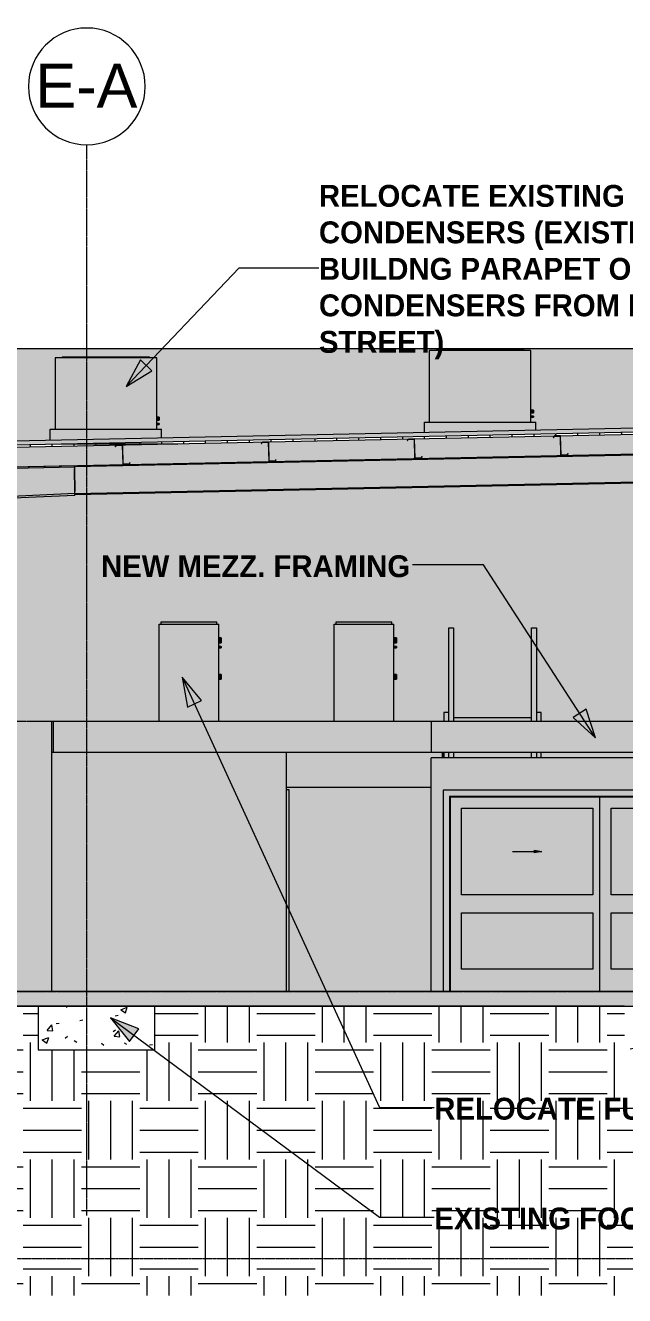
# Model space of a CAD drawing. Header units: inches. Extents: x -12067 to -7981, y -201 to 456.
# Drawn here: x -11432 to -11185, y -125 to 397 of the extents above; entities that cross this region are included whole.
import ezdxf

# ---------------------------------------------------------------- set-up
doc = ezdxf.new("R2010")
doc.units = ezdxf.units.IN
doc.header["$MEASUREMENT"] = 0
doc.linetypes.add('Aligning Line 1_8_', pattern=[0.25, 0.125, -0.125])
doc.linetypes.add('Grid Line 1_2_', pattern=[0.875, 0.5, -0.125, 0.125, -0.125])
for name, color, linetype, lineweight in [('A-DETL-GENF', 92, 'Continuous', 13), ('A-DOOR', 31, 'Continuous', 13), ('A-DOOR-FRAM', 31, 'Continuous', 13), ('A-FLOR', 192, 'Continuous', 9), ('A-FLOR-HRAL', 11, 'Continuous', 9), ('A-FLOR-LEVL', 51, 'Continuous', 9), ('A-ROOF', 132, 'Continuous', 13), ('A-ROOF-PATT', 132, 'Continuous', 9), ('A-WALL', 113, 'Continuous', 13), ('A-WALL-PATT', 111, 'Continuous', 13), ('C-BLDG-PADS', 91, 'Continuous', 13), ('C-TOPO', 7, 'Continuous', 9), ('G-ANNO-SYMB', 111, 'Aligning Line 1_8_', 9), ('G-ANNO-TEXT', 231, 'Continuous', 9), ('I-WALL', 2, 'Continuous', 13), ('M-EQPM', 50, 'Continuous', 9), ('S-BEAM', 12, 'Continuous', 13), ('S-FNDN', 32, 'Continuous', 13), ('S-GRID', 1, 'Continuous', 9), ('S-GRID-IDEN', 1, 'Continuous', 9), ('S-STRS', 31, 'Continuous', 9)]:
    doc.layers.add(name, color=color, linetype=linetype, lineweight=lineweight)
doc.styles.add('Arial', font='arial.ttf', dxfattribs={"height": 18})
doc.styles.add('Century Gothic_B', font='', dxfattribs={"height": 9})
doc.styles.get('Century Gothic_B').set_extended_font_data('Century Gothic', bold=True)
pattern_1 = [(50, (-11096.608, 126), (27.5427, -2.4099), [2.88, -31.68]), (355, (-11096.608, 126), (-5.3278, 28.8843), [2.304, -25.344]), (100.451, (-11094.313, 125.8), (22.2153, 26.4739), [2.448, -26.924]), (46.184, (-11096.608, 133.68), (40.9819, -6.3564), [4.32, -47.52]), (96.636, (-11093.193, 133.15), (35.8907, 37.4062), [3.671, -40.386]), (351.184, (-11096.61, 133.68), (35.891, 37.4062), [3.456, -38.016]), (21, (-11092.768, 131.76), (22.921, -15.4607), [2.88, -31.68]), (326, (-11092.768, 131.76), (9.3435, 27.8457), [2.304, -25.344]), (71.451, (-11090.858, 130.472), (32.2648, 12.3844), [2.448, -26.924]), (37.5, (-11096.608, 126), (0.46686, 12.7827), [1.267, -23.77, 1.267, -24.461, -25.44]), (37.5, (-11096.608, 126), (0.46686, 12.7827), [-50.765, 1.267, -24.173]), (7.5, (-11096.608, 126), (10.1016, 15.1451), [1.267, -13.402, 1.267, -23.194, -9.696]), (7.5, (-11096.608, 126), (10.1016, 15.1451), [-39.13, 1.267, -8.429]), (327.5, (-11105.171, 126), (20.49916, -0.86578), [1.267, -8.333, 1.267, -28.685, -39.744]), (327.5, (-11105.171, 126), (20.49916, -0.86578), [-39.552, 1.267, -38.477]), (317.5, (-11109.011, 126), (22.3948, 3.8443), [1.267, -11.213, 1.267, -18.624, -28.224]), (317.5, (-11109.011, 126), (22.3948, 3.8443), [-32.371, 1.267, -26.957])]

# ---------------------------------------------------------------- blocks, each defined once
blk = doc.blocks.new('Door-Interior-Double-Sliding-2_Panel-Wood - 125_ x 80_-1239573-BUILDING SECTION - NORTH_SOUTH - LOOKING EAST')
at = {"layer": 'A-DETL-GENF', "lineweight": 9}
blk.add_hatch(color=9, dxfattribs=at).paths.add_polyline_path([(-11222.41, 57), (-11219.4, 57.53), (-11222.41, 58.06)], flags=0)
at = {"layer": 'A-DOOR', "lineweight": 9}
blk.add_hatch(color=254, dxfattribs=at).paths.add_polyline_path([(-11259.9, 0), (-11257.4, 0), (-11257.4, 80.25), (-11131.9, 80.25), (-11131.9, 0), (-11129.4, 0), (-11129.4, 82.75), (-11259.9, 82.75), (-11259.9, 1.93)], flags=0)
h = blk.add_hatch(color=254, dxfattribs=at)
h.paths.add_polyline_path([(-11257.15, 0), (-11195.65, 0), (-11195.65, 80), (-11257.15, 80), (-11257.15, 1.93)], flags=0)
h.paths.add_polyline_path([(-11198.4, 9.12), (-11252.4, 9.12), (-11252.4, 32.25), (-11198.4, 32.25)], flags=0)
h.paths.add_polyline_path([(-11200.35, 39.75), (-11252.4, 39.75), (-11252.4, 75.31), (-11198.4, 75.31), (-11198.4, 39.75)], flags=0)
h = blk.add_hatch(color=254, dxfattribs=at)
h.paths.add_polyline_path([(-11190.9, 0), (-11132.15, 0), (-11132.15, 80), (-11195.65, 80), (-11195.65, 0)], flags=0)
h.paths.add_polyline_path([(-11190.9, 9.12), (-11190.9, 32.25), (-11136.9, 32.25), (-11136.9, 9.12), (-11148.42, 9.12)], flags=0)
h.paths.add_polyline_path([(-11190.9, 39.75), (-11190.9, 75.31), (-11136.9, 75.31), (-11136.9, 39.75), (-11148.42, 39.75)], flags=0)
h = blk.add_hatch(color=254, dxfattribs=at)
h.paths.add_polyline_path([(-11252.4, 9.12), (-11198.4, 9.12), (-11198.4, 32.25), (-11252.4, 32.25), (-11252.4, 16.03)], flags=0)
h.paths.add_polyline_path([(-11198.4, 39.75), (-11198.4, 75.31), (-11252.4, 75.31), (-11252.4, 39.75), (-11199.5, 39.75)], flags=0)
h.paths.add_polyline_path([(-11222.41, 57), (-11222.41, 58.06), (-11219.4, 57.53)], flags=0)
h = blk.add_hatch(color=254, dxfattribs=at)
h.paths.add_polyline_path([(-11148.42, 9.12), (-11136.9, 9.12), (-11136.9, 32.25), (-11190.9, 32.25), (-11190.9, 9.12), (-11187.28, 9.12)], flags=0)
h.paths.add_polyline_path([(-11189.79, 39.75), (-11136.9, 39.75), (-11136.9, 75.31), (-11190.9, 75.31), (-11190.9, 39.75)], flags=0)
at = {"layer": 'A-DOOR-FRAM', "lineweight": 9}
blk.add_hatch(color=254, dxfattribs=at).paths.add_polyline_path([(-11257.4, 0), (-11257.15, 0), (-11257.15, 80), (-11132.15, 80), (-11132.15, 0), (-11131.9, 0), (-11131.9, 80.25), (-11257.4, 80.25), (-11257.4, 1.93)], flags=0)
at = {"layer": 'A-DETL-GENF', "color": 8, "lineweight": 9}
for p, q in [((-11231.4, 57.53), (-11219.4, 57.53)), ((-11222.41, 58.06), (-11219.4, 57.53)), ((-11222.41, 57), (-11222.41, 58.06)), ((-11219.4, 57.53), (-11222.41, 57))]:
    blk.add_line(p, q, dxfattribs=at)
at = {"layer": 'A-DOOR', "color": 8, "lineweight": 9}
for p, q in [((-11259.9, 82.75), (-11259.9, 0)), ((-11129.4, 82.75), (-11259.9, 82.75)), ((-11257.4, 80.25), (-11257.4, 0)), ((-11257.4, 80.25), (-11131.9, 80.25)), ((-11132.15, 80), (-11195.65, 80)), ((-11195.65, 80), (-11195.65, 0)), ((-11132.15, 0), (-11132.15, 80)), ((-11131.9, 80.25), (-11131.9, 0)), ((-11129.4, 0), (-11129.4, 82.75)), ((-11252.4, 39.75), (-11252.4, 75.31)), ((-11252.4, 75.31), (-11198.4, 75.31)), ((-11198.4, 75.31), (-11198.4, 39.75)), ((-11190.9, 39.75), (-11190.9, 75.31)), ((-11190.9, 75.31), (-11136.9, 75.31)), ((-11136.9, 75.31), (-11136.9, 39.75)), ((-11198.4, 39.75), (-11252.4, 39.75)), ((-11136.9, 39.75), (-11190.9, 39.75)), ((-11252.4, 9.12), (-11252.4, 32.25)), ((-11252.4, 32.25), (-11198.4, 32.25)), ((-11198.4, 32.25), (-11198.4, 9.12)), ((-11190.9, 9.12), (-11190.9, 32.25)), ((-11190.9, 32.25), (-11136.9, 32.25)), ((-11136.9, 32.25), (-11136.9, 9.12)), ((-11198.4, 9.12), (-11252.4, 9.12)), ((-11136.9, 9.12), (-11190.9, 9.12))]:
    blk.add_line(p, q, dxfattribs=at)
at = {"layer": 'A-DOOR-FRAM', "color": 8, "lineweight": 9}
for p, q in [((-11257.15, 80), (-11257.15, 0)), ((-11257.15, 80), (-11132.15, 80)), ((-11132.15, 80), (-11132.15, 0))]:
    blk.add_line(p, q, dxfattribs=at)
blk = doc.blocks.new('Walls 1 - Walls 1-1277454-BUILDING SECTION - NORTH_SOUTH - LOOKING EAST')
at = {"layer": 'A-ROOF', "lineweight": 9}
blk.add_hatch(color=254, dxfattribs=at).paths.add_polyline_path([(-11323.4, 0), (-11264.9, 0), (-11264.9, 84), (-11324.4, 84), (-11324.4, 83), (-11323.4, 83), (-11323.4, 80)], flags=0)
blk = doc.blocks.new('Z-Girder - Z-Girder-1627038-BUILDING SECTION - NORTH_SOUTH - LOOKING EAST')
at = {"layer": 'S-BEAM', "lineweight": 9}
for p, q in [((-11454.22, 223.23), (-11454.69, 222.65)), ((-11454.69, 222.65), (-11454.6, 222.58)), ((-11454.6, 222.58), (-11454.16, 223.12)), ((-11451.85, 223.28), (-11454.22, 223.23)), ((-11454.16, 223.12), (-11451.84, 223.17)), ((-11451.77, 223.09), (-11451.61, 215.45)), ((-11451.5, 215.47), (-11451.66, 223.1)), ((-11451.44, 215.29), (-11449.05, 215.34)), ((-11449.1, 215.44), (-11451.42, 215.4)), ((-11448.67, 215.99), (-11449.1, 215.44)), ((-11449.05, 215.34), (-11448.58, 215.92)), ((-11448.58, 215.92), (-11448.67, 215.99))]:
    blk.add_line(p, q, dxfattribs=at)
for centre, radius, start, end in [((-11451.85, 223.09), 0.188, 1.1935, 91.1935), ((-11451.85, 223.09), 0.0782, 1.1935, 89.0708), ((-11451.42, 215.47), 0.188, 186.796, 265.2577), ((-11451.42, 215.47), 0.0782, 181.1935, 268.1511)]:
    blk.add_arc(centre, radius, start, end, dxfattribs=at)
blk = doc.blocks.new('Gas Fired Furnace - Direct Vent - 38000 BTUH-1351617-BUILDING SECTION - NORTH_SOUTH - LOOKING EAST')
at = {"layer": 'M-EQPM'}
for points in [[(-11281.01, 150.87), (-11281.01, 151.87), (-11303.89, 151.87), (-11303.89, 150.87)], [(-11304.7, 111), (-11280.2, 111), (-11280.2, 150.87), (-11304.7, 150.87), (-11304.7, 114.67)], [(-11280.2, 144.25), (-11279.2, 144.25), (-11279.2, 145.25), (-11280.2, 145.22), (-11280.2, 144.51)], [(-11279.2, 143.25), (-11279.2, 144.25), (-11280.2, 144.25), (-11280.2, 143.25)], [(-11279.2, 141.5), (-11279.2, 141.75), (-11280.2, 141.72), (-11280.2, 141.5)], [(-11280.2, 141.25), (-11279.2, 141.28), (-11279.2, 141.5), (-11280.2, 141.5), (-11280.2, 141.26)], [(-11280.2, 129.25), (-11279.2, 129.25), (-11279.2, 130.25), (-11280.2, 130.22), (-11280.2, 129.51)], [(-11279.2, 128.25), (-11279.2, 129.25), (-11280.2, 129.25), (-11280.2, 128.25)]]:
    blk.add_hatch(color=8, dxfattribs=at).paths.add_polyline_path(points, flags=0)
at = {"layer": 'M-EQPM', "color": 8}
for p, q in [((-11303.89, 151.87), (-11281.01, 151.87)), ((-11303.89, 150.87), (-11303.89, 151.87)), ((-11281.01, 150.87), (-11281.01, 151.87)), ((-11304.7, 150.87), (-11280.2, 150.87)), ((-11304.7, 111), (-11304.7, 150.87)), ((-11280.2, 111), (-11280.2, 150.87)), ((-11279.2, 145.25), (-11280.2, 145.25)), ((-11280.2, 143.25), (-11279.2, 143.25)), ((-11279.2, 141.75), (-11280.2, 141.75)), ((-11280.2, 141.25), (-11279.2, 141.25)), ((-11279.2, 145.25), (-11279.2, 144.25)), ((-11279.2, 144.25), (-11279.2, 143.25)), ((-11279.2, 141.75), (-11279.2, 141.5)), ((-11279.2, 141.5), (-11279.2, 141.25)), ((-11279.2, 130.25), (-11280.2, 130.25)), ((-11280.2, 128.25), (-11279.2, 128.25)), ((-11279.2, 130.25), (-11279.2, 129.25)), ((-11279.2, 129.25), (-11279.2, 128.25))]:
    blk.add_line(p, q, dxfattribs=at)
blk = doc.blocks.new('Condensing Unit - Air Cooled - DX - 6-10 Tons - 6 Tons-1352867-BUILDING SECTION - NORTH_SOUTH - LOOKING EAST')
at = {"layer": 'M-EQPM'}
for points in [[(-11265.68, 233.92), (-11223.9, 233.92), (-11223.9, 263.33), (-11265.68, 263.33), (-11265.68, 236.52)], [(-11258.22, 263.33), (-11251.75, 263.33), (-11251.75, 263.69), (-11262.69, 263.69), (-11262.69, 263.33), (-11259.93, 263.33)], [(-11244.29, 263.33), (-11240.81, 263.33), (-11240.81, 263.69), (-11251.75, 263.69), (-11251.75, 263.33), (-11245.29, 263.33)], [(-11240.11, 263.33), (-11237.83, 263.33), (-11237.83, 263.69), (-11240.81, 263.69), (-11240.81, 263.33)], [(-11226.89, 263.33), (-11226.89, 263.69), (-11237.83, 263.69), (-11237.83, 263.33), (-11227.36, 263.33)], [(-11223.9, 238.31), (-11222.9, 238.31), (-11222.9, 238.87), (-11223.9, 238.85), (-11223.9, 238.46)], [(-11223.9, 237.75), (-11222.9, 237.77), (-11222.9, 238.31), (-11223.9, 238.31), (-11223.9, 237.77)], [(-11222.9, 236.14), (-11222.9, 236.32), (-11223.9, 236.3), (-11223.9, 236.14)], [(-11222.9, 235.96), (-11222.9, 236.14), (-11223.9, 236.14), (-11223.9, 235.96)], [(-11267.68, 229.62), (-11221.9, 230.57), (-11221.9, 233.92), (-11267.68, 233.92)]]:
    blk.add_hatch(color=8, dxfattribs=at).paths.add_polyline_path(points, flags=0)
at = {"layer": 'M-EQPM', "color": 8}
for p, q in [((-11265.68, 263.33), (-11265.68, 233.92)), ((-11223.9, 263.33), (-11265.68, 263.33)), ((-11262.75, 263.69), (-11262.75, 263.33)), ((-11262.69, 263.69), (-11251.75, 263.69)), ((-11251.75, 263.69), (-11240.81, 263.69)), ((-11240.83, 263.69), (-11237.83, 263.69)), ((-11240.75, 263.33), (-11240.75, 263.69)), ((-11237.83, 263.69), (-11226.89, 263.69)), ((-11226.83, 263.33), (-11226.83, 263.69)), ((-11223.9, 233.92), (-11223.9, 263.33)), ((-11222.9, 238.87), (-11223.9, 238.87)), ((-11223.9, 237.75), (-11222.9, 237.75)), ((-11222.9, 236.33), (-11223.9, 236.33)), ((-11223.9, 235.95), (-11222.9, 235.95)), ((-11222.9, 238.87), (-11222.9, 238.31)), ((-11222.9, 238.31), (-11222.9, 237.75)), ((-11222.9, 236.32), (-11222.9, 236.14)), ((-11222.9, 236.14), (-11222.9, 235.96)), ((-11267.68, 233.92), (-11221.9, 233.92)), ((-11267.68, 229.62), (-11267.68, 233.92)), ((-11221.9, 230.57), (-11221.9, 233.92))]:
    blk.add_line(p, q, dxfattribs=at)
blk = doc.blocks.new('Condensing Unit - Air Cooled - DX - 6-10 Tons - 6 Tons-V1-BUILDING SECTION - NORTH_SOUTH - LOOKING EAST')
at = {"layer": 'M-EQPM'}
for points in [[(-11408.05, 230.96), (-11377.68, 230.96), (-11377.68, 260.37), (-11419.46, 260.37), (-11419.46, 230.96)], [(-11405.53, 260.37), (-11405.53, 260.73), (-11416.47, 260.73), (-11416.47, 260.37), (-11407.82, 260.37)], [(-11403.25, 260.37), (-11394.59, 260.37), (-11394.59, 260.73), (-11405.53, 260.73), (-11405.53, 260.37)], [(-11391.61, 260.37), (-11391.61, 260.73), (-11394.59, 260.73), (-11394.59, 260.37), (-11393.89, 260.37)], [(-11389.32, 260.37), (-11380.67, 260.37), (-11380.67, 260.73), (-11391.61, 260.73), (-11391.61, 260.37)], [(-11376.68, 235.35), (-11376.68, 235.91), (-11377.68, 235.89), (-11377.68, 235.35)], [(-11377.68, 234.78), (-11376.68, 234.8), (-11376.68, 235.35), (-11377.68, 235.35), (-11377.68, 234.8)], [(-11421.46, 226.41), (-11375.68, 227.37), (-11375.68, 230.96), (-11421.46, 230.96), (-11421.46, 227.47)], [(-11376.68, 233.18), (-11376.68, 233.36), (-11377.68, 233.34), (-11377.68, 233.18)], [(-11376.68, 232.99), (-11376.68, 233.18), (-11377.68, 233.18), (-11377.68, 232.99)]]:
    blk.add_hatch(color=8, dxfattribs=at).paths.add_polyline_path(points, flags=0)
at = {"layer": 'M-EQPM', "color": 8}
for p, q in [((-11419.46, 260.37), (-11419.46, 230.96)), ((-11377.68, 260.37), (-11419.46, 260.37)), ((-11416.53, 260.73), (-11416.53, 260.37)), ((-11416.47, 260.73), (-11405.53, 260.73)), ((-11405.53, 260.73), (-11394.59, 260.73)), ((-11394.61, 260.73), (-11391.61, 260.73)), ((-11394.53, 260.37), (-11394.53, 260.73)), ((-11391.61, 260.73), (-11380.67, 260.73)), ((-11380.61, 260.37), (-11380.61, 260.73)), ((-11377.68, 230.96), (-11377.68, 260.37)), ((-11376.68, 235.91), (-11377.68, 235.91)), ((-11376.68, 235.91), (-11376.68, 235.35)), ((-11376.68, 235.35), (-11376.68, 234.78)), ((-11421.46, 230.96), (-11375.68, 230.96)), ((-11421.46, 226.41), (-11421.46, 230.96)), ((-11377.68, 234.78), (-11376.68, 234.78)), ((-11376.68, 233.36), (-11377.68, 233.36)), ((-11377.68, 232.99), (-11376.68, 232.99)), ((-11376.68, 233.36), (-11376.68, 233.18)), ((-11376.68, 233.18), (-11376.68, 232.99)), ((-11375.68, 227.37), (-11375.68, 230.96))]:
    blk.add_line(p, q, dxfattribs=at)
blk = doc.blocks.new('Top Rail Type - Top Rail_Internal_-1377795-BUILDING SECTION - NORTH_SOUTH - LOOKING EAST')
at = {"layer": 'A-FLOR-HRAL'}
h = blk.add_hatch(color=8, dxfattribs=at)
h.paths.add_polyline_path([(-11221.65, 96), (-11221.65, 98.25), (-11223.65, 98.25), (-11223.65, 96)], flags=0)
h.paths.add_polyline_path([(-11223.65, 111), (-11221.65, 111), (-11221.65, 149.45), (-11223.65, 149.45), (-11223.65, 112.45)], flags=0)
at = {"layer": 'A-FLOR-HRAL', "color": 8}
for p, q in [((-11223.65, 149.45), (-11221.65, 149.45)), ((-11223.65, 111), (-11223.65, 149.45)), ((-11221.65, 149.45), (-11221.65, 111)), ((-11223.65, 96), (-11223.65, 98.25)), ((-11221.65, 98.25), (-11221.65, 96))]:
    blk.add_line(p, q, dxfattribs=at)
blk = doc.blocks.new('Top Rail Type - Top Rail_Internal_-1377806-BUILDING SECTION - NORTH_SOUTH - LOOKING EAST')
at = {"layer": 'A-FLOR-HRAL'}
h = blk.add_hatch(color=8, dxfattribs=at)
h.paths.add_polyline_path([(-11257.65, 96), (-11255.65, 96), (-11255.65, 98.25), (-11257.65, 98.25)], flags=0)
h.paths.add_polyline_path([(-11257.65, 111), (-11255.65, 111), (-11255.65, 149.45), (-11257.65, 149.45), (-11257.65, 112.45)], flags=0)
at = {"layer": 'A-FLOR-HRAL', "color": 8}
for p, q in [((-11257.65, 149.45), (-11255.65, 149.45)), ((-11257.65, 111), (-11257.65, 149.45)), ((-11255.65, 149.45), (-11255.65, 111)), ((-11257.65, 96), (-11257.65, 98.25)), ((-11255.65, 98.25), (-11255.65, 96))]:
    blk.add_line(p, q, dxfattribs=at)
blk = doc.blocks.new('Single-Flush - 34_ x 80_-1461419-BUILDING SECTION - NORTH_SOUTH - LOOKING EAST')
at = {"layer": 'A-DOOR-FRAM', "lineweight": 9}
blk.add_hatch(color=8, dxfattribs=at).paths.add_polyline_path([(-11323.4, 0), (-11323.4, 83), (-11324.4, 83), (-11324.4, 0)], flags=0)
at = {"layer": 'A-DOOR-FRAM', "color": 8, "lineweight": 9}
for p, q in [((-11324.4, 83), (-11323.4, 83)), ((-11323.4, 83), (-11323.4, 0))]:
    blk.add_line(p, q, dxfattribs=at)
blk = doc.blocks.new('W-Wide Flange - GIRDER - T_B_D_ - 2-1379053-BUILDING SECTION - NORTH_SOUTH - LOOKING EAST')
at = {"layer": 'S-BEAM', "lineweight": 9}
for points in [[(-11411.52, 215.54), (-11170.52, 220.56), (-11170.53, 221.14), (-11411.53, 216.12), (-11411.53, 216.06)], [(-11411.5, 214.74), (-11170.5, 219.76), (-11170.53, 220.56), (-11411.52, 215.51), (-11411.5, 214.79)], [(-11411.3, 205.39), (-11170.31, 210.42), (-11170.52, 219.76), (-11411.5, 214.74), (-11411.32, 206.33)], [(-11411.29, 204.59), (-11170.29, 209.64), (-11170.31, 210.42), (-11411.3, 205.39), (-11411.29, 204.62)], [(-11411.28, 204.02), (-11170.28, 209.04), (-11170.31, 209.62), (-11411.29, 204.59), (-11411.29, 204.54)]]:
    blk.add_hatch(color=254, dxfattribs=at).paths.add_polyline_path(points, flags=0)
at = {"layer": 'S-BEAM', "color": 8, "lineweight": 9}
for p, q in [((-11170.52, 220.56), (-11411.52, 215.54)), ((-11170.53, 221.14), (-11170.52, 220.56)), ((-11170.52, 220.56), (-11170.5, 219.76)), ((-11170.5, 219.76), (-11170.31, 210.42)), ((-11411.52, 215.54), (-11411.53, 216.12)), ((-11411.3, 205.39), (-11411.5, 214.68)), ((-11411.29, 204.59), (-11170.29, 209.62)), ((-11170.28, 209.04), (-11411.28, 204.02)), ((-11170.31, 210.42), (-11170.29, 209.62)), ((-11170.29, 209.62), (-11170.28, 209.04)), ((-11411.29, 204.59), (-11411.3, 205.39)), ((-11411.28, 204.02), (-11411.29, 204.59))]:
    blk.add_line(p, q, dxfattribs=at)
blk = doc.blocks.new('Grid - Grid Head - Circle-50561-BUILDING SECTION - NORTH_SOUTH - LOOKING EAST')
at = {"layer": 'S-GRID-IDEN'}
for start, end in [(360, 180), (180, 360)]:
    blk.add_arc((-10800.4, 371.84), 24, start, end, dxfattribs=at)

msp = doc.modelspace()

# ---------------------------------------------------------------- hatches: boundary and pattern name
at = {"layer": 'A-FLOR'}
for points in [[(-11270.64355, 98.25), (-11264.89539, 98.25), (-11264.89539, 111), (-11420.27039, 111), (-11420.27039, 98.25), (-11278.23437, 98.25)], [(-11252.64539, 98.25), (-11038.72821, 98.25), (-11038.72821, 111), (-11264.89539, 111), (-11264.89539, 98.25), (-11260.27039, 98.25)]]:
    msp.add_hatch(color=8, dxfattribs=at).paths.add_polyline_path(points, flags=0)
at = {"layer": 'A-ROOF', "lineweight": 9}
msp.add_hatch(color=254, dxfattribs=at).paths.add_polyline_path([(-11775.38562, 217.53872), (-10816.39539, 237.51768), (-10816.39539, 239.01801), (-11775.38562, 219.03905)], flags=0)
at = {"layer": 'A-ROOF-PATT'}
h = msp.add_hatch(dxfattribs=at)
h.set_pattern_fill('FP_5', color=8, style=0, pattern_type=2)
h.set_pattern_definition([(0, (-11096.608, 126), (0, 9), []), (90, (-11096.608, 126), (-9, 6e-16), [])])
h.paths.add_polyline_path([(-11775.38562, 216.5385), (-10816.39539, 236.51747), (-10816.39539, 237.51768), (-11775.38562, 217.53872)], flags=0)
h = msp.add_hatch(dxfattribs=at)
h.set_pattern_fill('FP_6', color=8, style=0, pattern_type=2)
h.set_pattern_definition([(161.57, (-11096.128, 126.48), (-3.8399538, -1.54e-05), [0, -27.322, 3.034, 0]), (18.43, (-11097.088, 126.48), (-3.8399538, 1.54e-05), [0, -27.322, 3.034, 0]), (108.43, (-11096.128, 126.48), (1.919622, -9.6005246), [9.106, -21.25]), (71.57, (-11097.088, 126.48), (1.919622, 9.6005246), [9.106, -21.25])])
h.paths.add_polyline_path([(-11775.38562, 208.53677), (-10816.39539, 228.51573), (-10816.39539, 236.51747), (-11775.38562, 216.5385), (-11775.38562, 208.56802)], flags=0)
at = {"layer": 'A-WALL'}
msp.add_hatch(color=7, dxfattribs=at).paths.add_polyline_path([(-11259.64539, 96), (-11259.64539, 98.25), (-11260.27039, 98.25), (-11260.27039, 96)], flags=0)
at = {"layer": 'A-WALL-PATT', "lineweight": 9}
h = msp.add_hatch(dxfattribs=at)
h.set_pattern_fill('FP_9', color=9, style=0, pattern_type=2)
h.set_pattern_definition([(0, (-11790.145, 0), (0, 8), []), (90, (-11790.145, 0), (-8, 8), [8, -8])])
h.paths.add_polyline_path([(-11790.14539, -31.54688), (-11773.39539, -31.35491), (-11773.39539, -24), (-11775.38562, -24), (-11775.38562, -6), (-11790.14539, -6), (-11790.14539, -31.51245)], flags=0)
h.paths.add_polyline_path([(-11620.78175, 0), (-11420.89539, 0), (-11420.89539, 111), (-11376.70054, 111), (-11376.70054, 150.875), (-11375.88804, 150.875), (-11375.88804, 151.875), (-11353.01304, 151.875), (-11353.01304, 150.875), (-11352.20054, 150.875), (-11352.20054, 145.25), (-11351.20054, 145.21593), (-11351.20054, 143.25), (-11352.20054, 143.25), (-11352.20054, 141.75), (-11351.20054, 141.71651), (-11351.20054, 141.25), (-11352.20054, 141.25), (-11352.20054, 130.25), (-11351.20054, 130.21593), (-11351.20054, 128.25), (-11352.20054, 128.25), (-11352.20054, 111), (-11304.70054, 111), (-11304.70054, 150.875), (-11303.88804, 150.875), (-11303.88804, 151.875), (-11281.01304, 151.875), (-11281.01304, 150.875), (-11280.20054, 150.875), (-11280.20054, 145.25), (-11279.20054, 145.21593), (-11279.20054, 143.25), (-11280.20054, 143.25), (-11280.20054, 141.75), (-11279.20054, 141.71651), (-11279.20054, 141.25), (-11280.20054, 141.25), (-11280.20054, 130.25), (-11279.20054, 130.21593), (-11279.20054, 128.25), (-11280.20054, 128.25), (-11280.20054, 111), (-11259.64539, 111), (-11259.64539, 114.66399), (-11257.64539, 114.66399), (-11257.64539, 149.45455), (-11255.64539, 149.45455), (-11255.64539, 112.45455), (-11223.64539, 112.45455), (-11223.64539, 149.45455), (-11221.64539, 149.45455), (-11221.64539, 114.66399), (-11219.64539, 114.66399), (-11219.64539, 111), (-11150.14539, 111), (-11150.14539, 194), (-11149.14539, 194), (-11149.14539, 208.85607), (-11170.27773, 208.94473), (-11170.30836, 209.03992), (-11411.27634, 204.01975), (-11411.30374, 203.95912), (-11755.62104, 188.72539), (-11755.91492, 202.83171), (-11755.91492, 0), (-11719.60112, 0)], flags=0)
h.paths.add_polyline_path([(-10992.64412, 0), (-10979.89539, 0), (-10979.89539, 96), (-10836.37586, 96), (-10836.37586, 207.88337), (-10994.77818, 208.37599), (-10994.77818, 0)], flags=0)
h.paths.add_polyline_path([(-11778.91874, 0), (-11775.38562, 0), (-11775.38562, 39.6063), (-11776.61674, 39.63736), (-11776.76643, 39.7422), (-11776.81319, 39.80315), (-11776.81319, 40.19685), (-11776.64401, 40.35134), (-11776.46911, 40.37692), (-11776.25719, 40.38772), (-11775.38562, 40.3937), (-11775.38562, 90), (-11778.91874, 90), (-11778.91874, 1.92884)], flags=0)
h.paths.add_polyline_path([(-11776.46233, 39.68108), (-11776.48188, 39.72161), (-11776.46335, 39.68286)], flags=0)
h.paths.add_polyline_path([(-11775.88169, 39.80315), (-11775.91271, 40.0994), (-11775.94267, 39.99474), (-11775.91191, 39.8981)], flags=0)
h.paths.add_polyline_path([(-11278.23437, 84), (-11264.89539, 84), (-11264.89539, 96), (-11260.27039, 96), (-11260.27039, 98.25), (-11324.39539, 98.25), (-11324.39539, 84), (-11304.19712, 84)], flags=0)
h.paths.add_polyline_path([(-11213.3275, 96), (-11047.27818, 96), (-11047.27818, 98.25), (-11219.64539, 98.25), (-11219.64539, 96)], flags=0)
h.paths.add_polyline_path([(-11784.16874, 98), (-11782.66874, 98), (-11782.66874, 103), (-11784.16874, 103), (-11784.16874, 98.84227)], flags=0)
h.paths.add_polyline_path([(-11785.66874, 98), (-11785.66874, 103), (-11790.14539, 103), (-11790.14539, 98)], flags=0)
h.paths.add_polyline_path([(-11781.16874, 98), (-11780.91874, 98), (-11780.91874, 102), (-11775.64539, 102), (-11775.64539, 103), (-11781.16874, 103), (-11781.16874, 100.60434)], flags=0)
h.paths.add_polyline_path([(-11780.91874, 104), (-11775.64539, 104), (-11775.64539, 108), (-11781.16874, 108), (-11781.16874, 104)], flags=0)
h.paths.add_polyline_path([(-11782.88533, 104), (-11782.66874, 104), (-11782.66874, 108), (-11784.16874, 108), (-11784.16874, 104)], flags=0)
h.paths.add_polyline_path([(-11785.66874, 104), (-11785.66874, 108), (-11790.14539, 108), (-11790.14539, 104), (-11789.51958, 104)], flags=0)
h.paths.add_polyline_path([(-11784.16874, 109), (-11782.66874, 109), (-11782.66874, 113), (-11784.16874, 113), (-11784.16874, 109.41465)], flags=0)
h.paths.add_polyline_path([(-11781.16874, 109), (-11775.64539, 109), (-11775.64539, 113), (-11781.16874, 113), (-11781.16874, 111.17671)], flags=0)
h.paths.add_polyline_path([(-11788.86131, 109), (-11785.66874, 109), (-11785.66874, 113), (-11790.14539, 113), (-11790.14539, 109)], flags=0)
h.paths.add_polyline_path([(-11781.16874, 114), (-11775.64539, 114), (-11775.64539, 118), (-11781.16874, 118), (-11781.16874, 114.70084)], flags=0)
h.paths.add_polyline_path([(-11784.16874, 114), (-11782.66874, 114), (-11782.66874, 118), (-11784.16874, 118), (-11784.16874, 114.70084)], flags=0)
h.paths.add_polyline_path([(-11785.66874, 114), (-11785.66874, 118), (-11790.14539, 118), (-11790.14539, 114), (-11788.20305, 114)], flags=0)
h.paths.add_polyline_path([(-11778.3415, 119), (-11775.64539, 119), (-11775.64539, 123), (-11781.16874, 123), (-11781.16874, 119)], flags=0)
h.paths.add_polyline_path([(-11782.66874, 119), (-11782.66874, 123), (-11784.16874, 123), (-11784.16874, 119)], flags=0)
h.paths.add_polyline_path([(-11785.66874, 119), (-11785.66874, 123), (-11790.14539, 123), (-11790.14539, 119), (-11787.54479, 119)], flags=0)
h.paths.add_polyline_path([(-11789.55507, 124), (-11785.66874, 124), (-11785.66874, 128), (-11790.14539, 128), (-11790.14539, 124)], flags=0)
h.paths.add_polyline_path([(-11784.16874, 124), (-11782.66874, 124), (-11782.66874, 128), (-11784.16874, 128), (-11784.16874, 125.27321)], flags=0)
h.paths.add_polyline_path([(-11775.64539, 124), (-11775.64539, 128), (-11781.16874, 128), (-11781.16874, 124), (-11778.01731, 124)], flags=0)
h.paths.add_polyline_path([(-10816.39539, 124), (-10642.9944, 124), (-10643.00784, 264), (-11070.14539, 264), (-11070.14539, 242.58785), (-11069.14539, 242.56869), (-11069.14539, 241.46285), (-11070.14539, 241.46285), (-11070.14539, 240.03459), (-11069.14539, 240.01586), (-11069.14539, 239.67237), (-11070.14539, 239.67237), (-11070.14539, 237.63489), (-11068.14539, 237.63489), (-11068.14539, 233.77322), (-10816.39539, 239.01801), (-10816.39539, 128.79734)], flags=0)
h.paths.add_polyline_path([(-11787.484, 129), (-11785.66874, 129), (-11785.66874, 132.5), (-11790.14539, 132.5), (-11790.14539, 129), (-11789.11715, 129)], flags=0)
h.paths.add_polyline_path([(-11779.75694, 129), (-11775.64539, 129), (-11775.64539, 133), (-11777.44409, 133), (-11777.49587, 132.875), (-11777.61506, 132.71967), (-11777.77039, 132.60048), (-11778.01731, 132.51686), (-11778.3395, 132.5), (-11781.16874, 132.5), (-11781.16874, 129)], flags=0)
h.paths.add_polyline_path([(-11782.66874, 129), (-11782.66874, 132.5), (-11784.16874, 132.5), (-11784.16874, 129)], flags=0)
h.paths.add_polyline_path([(-11778.89539, 134), (-11775.64539, 134), (-11775.64539, 138.5), (-11781.16874, 138.46346), (-11781.16874, 134), (-11779.20342, 134)], flags=0)
h.paths.add_polyline_path([(-11782.66874, 134), (-11782.66874, 138.5), (-11790.14539, 138.5), (-11790.14539, 134), (-11783.61474, 134)], flags=0)
h.paths.add_polyline_path([(-11781.91874, 140), (-11775.38562, 140.03163), (-11775.38562, 168.33689), (-11779.52551, 168.33689), (-11779.48038, 168.28677), (-11779.60908, 168.17088), (-11779.31965, 167.84943), (-11779.68122, 167.52387), (-11780.50471, 168.43845), (-11788.13562, 168.43845), (-11788.09306, 176.84679), (-11788.09864, 176.87237), (-11788.42763, 177.23774), (-11788.06606, 177.5633), (-11787.77662, 177.24185), (-11787.65025, 177.36032), (-11787.7417, 177.46189), (-11775.38562, 177.46189), (-11775.38562, 219.03905), (-11421.46182, 226.41246), (-11421.46182, 230.95696), (-11419.46182, 230.95696), (-11419.46182, 260.36696), (-11416.47447, 260.36696), (-11416.47447, 260.72696), (-11380.66791, 260.72696), (-11380.66791, 260.36696), (-11377.68057, 260.36696), (-11377.68057, 235.90993), (-11376.68057, 235.89076), (-11376.68057, 234.78493), (-11377.68057, 234.78493), (-11377.68057, 233.35667), (-11376.68057, 233.33794), (-11376.68057, 232.99445), (-11377.68057, 232.99445), (-11377.68057, 230.95696), (-11375.68057, 230.95696), (-11375.68057, 227.36623), (-11267.68057, 229.61623), (-11267.68057, 233.92065), (-11265.68057, 233.92065), (-11265.68057, 263.33065), (-11262.69322, 263.33065), (-11262.69322, 263.69065), (-11226.88666, 263.69065), (-11226.88666, 263.33065), (-11223.89932, 263.33065), (-11223.89932, 238.87362), (-11222.89932, 238.85446), (-11222.89932, 237.74862), (-11223.89932, 237.74862), (-11223.89932, 236.32036), (-11222.89932, 236.30163), (-11222.89932, 235.95814), (-11223.89932, 235.95814), (-11223.89932, 233.92065), (-11221.89932, 233.92065), (-11221.89932, 230.57001), (-11103.10532, 233.04489), (-11113.92664, 233.04489), (-11113.92664, 237.63489), (-11111.92664, 237.63489), (-11111.92664, 264), (-11790.14539, 264), (-11790.14539, 140), (-11782.56826, 140.00336), (-11782.44907, 140.07747), (-11782.29374, 140.10216), (-11782.06879, 140.05854)], flags=0)
h.paths.add_polyline_path([(-11756.04217, 208.84906), (-11756.04028, 208.84906), (-11756.04217, 208.93976), (-11758.54525, 208.84906), (-11756.47352, 208.84906)], flags=0)
h.paths.add_polyline_path([(-11756.02004, 208.94021), (-11411.52713, 216.05776), (-11411.52837, 216.11713), (-11755.2999, 208.95522)], flags=0)
h.paths.add_polyline_path([(-10836.37586, 221.98877), (-10836.37586, 228.09947), (-10836.50311, 228.09682), (-10836.48098, 227.03455)], flags=0)
at = {"layer": 'C-BLDG-PADS', "lineweight": 9}
h = msp.add_hatch(dxfattribs=at)
h.set_pattern_fill('FP_2', style=0, pattern_type=2)
h.set_pattern_definition(pattern_1)
h.paths.add_polyline_path([(-10810.90487, -6), (-10800.39539, -6), (-10800.39539, 0), (-11763.39539, 0), (-11763.39539, -6), (-10812.60388, -6)], flags=0)
at = {"layer": 'C-TOPO'}
h = msp.add_hatch(dxfattribs=at)
h.set_pattern_fill('FP_10', color=8, style=0, pattern_type=2)
h.set_pattern_definition([(0, (-11096.608, 126), (24, 24), [24, -24]), (0, (-11096.608, 135), (24, 24), [24, -24]), (0, (-11096.608, 144), (24, 24), [24, -24]), (90, (-11093.608, 147), (-24, 24), [24, -24]), (90, (-11084.608, 147), (-24, 24), [24, -24]), (90, (-11075.608, 147), (-24, 24), [24, -24])])
h.paths.add_polyline_path([(-11759.39539, -124.93966), (-10800.39539, -124.93966), (-10800.39539, -36), (-10826.39539, -36), (-10826.39539, -24), (-10800.39539, -24), (-10800.39539, -6.00628), (-11137.39539, -6.00628), (-11137.39539, -24), (-11185.39539, -24), (-11185.39539, -6.00628), (-11378.39539, -6.00628), (-11378.39539, -24), (-11426.39539, -24), (-11426.39539, -6.00628), (-11763.39539, -6.00628), (-11763.39539, -68), (-11759.39539, -68), (-11759.39539, -80), (-11763.39539, -80), (-11763.39539, -124.93966)], flags=0)
at = {"layer": 'G-ANNO-TEXT'}
for points in [[(-11390.25053, 248.5463), (-11379.65159, 255.02713), (-11384.31199, 259.45833)], [(-11367.1566, 129.09724), (-11365.07974, 116.84875), (-11359.23374, 119.52816)], [(-11197.33277, 104.21678), (-11201.15671, 116.03694), (-11206.55448, 112.54137)], [(-11396.61437, -10.82718), (-11388.89139, -20.55828), (-11385.06052, -15.39307)]]:
    msp.add_hatch(color=256, dxfattribs=at).paths.add_polyline_path(points, flags=0)
at = {"layer": 'I-WALL'}
for color, points in [(8, [(-11420.27039, 98.25), (-11420.27039, 111), (-11420.89539, 111), (-11420.89539, 98.25)]), (10, [(-11355.71888, 0), (-11324.39539, 0), (-11324.39539, 98.25), (-11420.89539, 98.25), (-11420.89539, 0)]), (254, [(-11260.39539, 0), (-11260.39539, 96), (-11264.89539, 96), (-11264.89539, 0)])]:
    msp.add_hatch(color=color, dxfattribs=at).paths.add_polyline_path(points, flags=0)
at = {"layer": 'I-WALL', "lineweight": 9}
msp.add_hatch(color=254, dxfattribs=at).paths.add_polyline_path([(-11260.39539, 0), (-11259.89539, 0), (-11259.89539, 82.75), (-11129.39539, 82.75), (-11129.39539, 0), (-11128.22821, 0), (-11128.22821, 82.75), (-11038.72821, 82.75), (-11038.72821, 0), (-11033.89539, 0), (-11033.89539, 96), (-11260.39539, 96), (-11260.39539, 1.92884)], flags=0)
at = {"layer": 'S-BEAM'}
for points in [[(-11755.91492, 208.56333), (-11411.51515, 215.48289), (-11411.52713, 216.05776), (-11756.04217, 208.93976), (-11756.02004, 208.84906), (-11755.91492, 208.84906), (-11755.91492, 208.7477)], [(-11755.91492, 207.87956), (-11411.49849, 214.68306), (-11411.51582, 215.48287), (-11755.91492, 208.53764), (-11755.91492, 207.90407)], [(-11755.64317, 189.78766), (-11411.30374, 205.33509), (-11411.51515, 214.68273), (-11755.91492, 207.87749), (-11755.91492, 202.83171), (-11755.69409, 192.23159)], [(-11755.62104, 188.72539), (-11411.2751, 203.96039), (-11411.30374, 204.53452), (-11755.62893, 189.10422)]]:
    msp.add_hatch(color=9, dxfattribs=at).paths.add_polyline_path(points, flags=0)
h = msp.add_hatch(color=9, dxfattribs=at)
h.paths.add_polyline_path([(-11755.62893, 189.10422), (-11411.28765, 204.56252), (-11411.30498, 205.33495), (-11755.64317, 189.78766), (-11755.62942, 189.1275)], flags=0)
h.paths.add_polyline_path([(-11619.07524, 195.55992), (-11619.07524, 195.56002), (-11618.99547, 195.55996)], flags=0)
at = {"layer": 'S-FNDN', "lineweight": 9}
h = msp.add_hatch(dxfattribs=at)
h.set_pattern_fill('FP_2', color=8, style=0, pattern_type=2)
h.set_pattern_definition(pattern_1)
h.paths.add_polyline_path([(-11378.39539, -24), (-11378.39539, -6), (-11426.39539, -6.00628), (-11426.39539, -24)], flags=0)
h = msp.add_hatch(dxfattribs=at)
h.set_pattern_fill('FP_2', color=8, style=0, pattern_type=2)
h.set_pattern_definition(pattern_1)
h.paths.add_polyline_path([(-11137.39539, -24), (-11137.39539, -6), (-11185.39539, -6.00628), (-11185.39539, -24)], flags=0)
at = {"layer": 'S-STRS'}
h = msp.add_hatch(color=8, dxfattribs=at)
h.paths.add_polyline_path([(-11258.14539, 96), (-11257.64539, 96), (-11257.64539, 98.25), (-11259.64539, 98.25), (-11259.64539, 96)], flags=0)
h.paths.add_polyline_path([(-11259.64539, 111), (-11257.64539, 111), (-11257.64539, 114.66399), (-11259.64539, 114.66399)], flags=0)
for points in [[(-11252.27162, 111), (-11223.64539, 111), (-11223.64539, 112.45455), (-11255.64539, 112.45455), (-11255.64539, 111), (-11252.64539, 111)], [(-11223.64539, 96), (-11223.64539, 98.25), (-11255.64539, 98.25), (-11255.64539, 96), (-11226.30887, 96)]]:
    msp.add_hatch(color=8, dxfattribs=at).paths.add_polyline_path(points, flags=0)
h = msp.add_hatch(color=8, dxfattribs=at)
h.paths.add_polyline_path([(-11221.64539, 96), (-11219.64539, 96), (-11219.64539, 98.25), (-11221.64539, 98.25)], flags=0)
h.paths.add_polyline_path([(-11219.64539, 111), (-11219.64539, 114.66399), (-11221.64539, 114.66399), (-11221.64539, 111)], flags=0)

# ---------------------------------------------------------------- linework, layer by layer
at = {"layer": 'A-FLOR', "color": 8}
for p, q in [((-11420.27039, 111), (-11038.72821, 111)), ((-11420.27039, 111), (-11420.27039, 98.25)), ((-11264.89539, 111), (-11264.89539, 98.25)), ((-11038.72821, 98.25), (-11324.39539, 98.25))]:
    msp.add_line(p, q, dxfattribs=at)
at = {"layer": 'A-FLOR-LEVL', "linetype": 'Grid Line 1_2_'}
for p, q in [((-11977.0082, 111), (-10168.98382, 111)), ((-12024.0413, 0), (-10168.98382, 0))]:
    msp.add_line(p, q, dxfattribs=at)
at = {"layer": 'A-ROOF', "lineweight": 9}
for p, q in [((-10816.39539, 239.01801), (-11775.38562, 219.03905)), ((-11775.38562, 217.53872), (-10816.39539, 237.51768)), ((-11775.38562, 216.5385), (-10816.39539, 236.51747)), ((-11765.26062, 208.7477), (-10827.02039, 228.29438))]:
    msp.add_line(p, q, dxfattribs=at)
at = {"layer": 'A-WALL', "color": 8, "lineweight": 9}
for p, q in [((-11111.92664, 264), (-11790.14539, 264)), ((-11260.27039, 96), (-11260.27039, 98.25)), ((-11324.39539, 84), (-11264.89539, 84))]:
    msp.add_line(p, q, dxfattribs=at)
at = {"layer": 'C-BLDG-PADS', "lineweight": 9}
for p, q in [((-10390.58289, 0), (-11763.39539, 0)), ((-11763.39539, -6), (-10390.58289, -6))]:
    msp.add_line(p, q, dxfattribs=at)
at = {"layer": 'C-TOPO'}
for p, q in [((-11426.39539, -6.00628), (-11763.39539, -6.00628)), ((-11355.71888, -6.00628), (-11378.39539, -6.00628)), ((-11185.39539, -6.00628), (-11355.71888, -6.00628))]:
    msp.add_line(p, q, dxfattribs=at)
at = {"layer": 'C-TOPO', "color": 8}
for p, q in [((-11426.39539, -6.00628), (-11763.39539, -6.00628)), ((-11355.71924, -6.00628), (-11378.39539, -6.00628)), ((-11355.71924, -6.00628), (-11185.39539, -6.00628))]:
    msp.add_line(p, q, dxfattribs=at)
at = {"layer": 'G-ANNO-SYMB'}
msp.add_line((-10265.68712, -109.86125), (-11927.30312, -109.86125), dxfattribs=at)
at = {"layer": 'G-ANNO-TEXT'}
for p, q in [((-11390.25053, 248.5463), (-11343.82252, 297.37576)), ((-11343.82252, 297.37576), (-11311.00272, 297.37576)), ((-11384.31199, 259.45833), (-11390.25053, 248.5463)), ((-11379.65159, 255.02713), (-11384.31199, 259.45833)), ((-11390.25053, 248.5463), (-11379.65159, 255.02713)), ((-11243.31664, 175.22385), (-11272.54247, 175.22385)), ((-11197.33277, 104.21678), (-11243.31664, 175.22385)), ((-11367.1566, 129.09724), (-11365.07974, 116.84875)), ((-11359.23374, 119.52816), (-11367.1566, 129.09724)), ((-11367.1566, 129.09724), (-11286.14772, -47.6494)), ((-11365.07974, 116.84875), (-11359.23374, 119.52816)), ((-11201.15671, 116.03694), (-11206.55448, 112.54137)), ((-11197.33277, 104.21678), (-11201.15671, 116.03694)), ((-11206.55448, 112.54137), (-11197.33277, 104.21678)), ((-11396.61437, -10.82718), (-11388.89139, -20.55828)), ((-11385.06052, -15.39307), (-11396.61437, -10.82718)), ((-11396.61437, -10.82718), (-11286.14772, -92.75662)), ((-11388.89139, -20.55828), (-11385.06052, -15.39307)), ((-11286.14772, -47.6494), (-11263.60205, -47.6494)), ((-11286.14772, -92.75662), (-11263.60205, -92.75662))]:
    msp.add_line(p, q, dxfattribs=at)
at = {"layer": 'I-WALL', "color": 8, "lineweight": 9}
for p, q in [((-11420.89539, 111), (-11420.27039, 111)), ((-11420.89539, 111), (-11420.89539, 0)), ((-11324.39539, 98.25), (-11420.89539, 98.25)), ((-11324.39539, 0), (-11324.39539, 98.25)), ((-11264.89539, 0), (-11264.89539, 96)), ((-11033.89539, 96), (-11264.89539, 96))]:
    msp.add_line(p, q, dxfattribs=at)
at = {"layer": 'S-BEAM', "color": 8, "lineweight": 9}
for p, q in [((-11755.91492, 208.56333), (-11411.51515, 215.48289)), ((-11748.98609, 209.08554), (-11411.52713, 216.05776)), ((-11411.52713, 216.05776), (-11411.51515, 215.48289)), ((-11411.51515, 215.48289), (-11411.49849, 214.68306)), ((-11411.49849, 214.68306), (-11411.30498, 205.39445)), ((-11411.28708, 204.53526), (-11755.62893, 189.10422)), ((-11755.62104, 188.72539), (-11411.2751, 203.96039)), ((-11411.28708, 204.53526), (-11411.2751, 203.96039))]:
    msp.add_line(p, q, dxfattribs=at)
at = {"layer": 'S-FNDN', "lineweight": 9}
for p, q in [((-11378.39539, -6), (-11426.39539, -6)), ((-11426.39539, -6), (-11426.39539, -24)), ((-11378.39539, -24), (-11378.39539, -6)), ((-11426.39539, -24), (-11378.39539, -24))]:
    msp.add_line(p, q, dxfattribs=at)
at = {"layer": 'S-GRID', "linetype": 'Grid Line 1_2_'}
msp.add_line((-11406.39539, -92), (-11406.39539, 347.8358), dxfattribs=at)
at = {"layer": 'S-STRS', "color": 8}
for p, q in [((-11259.64539, 114.66399), (-11259.64539, 111)), ((-11257.64539, 114.66399), (-11259.64539, 114.66399)), ((-11223.64539, 112.45455), (-11255.64539, 112.45455)), ((-11219.64539, 114.66399), (-11221.64539, 114.66399)), ((-11219.64539, 111), (-11219.64539, 114.66399)), ((-11259.64539, 98.25), (-11259.64539, 96)), ((-11219.64539, 96), (-11219.64539, 98.25))]:
    msp.add_line(p, q, dxfattribs=at)

# ---------------------------------------------------------------- block references
at = {"layer": 'A-DOOR', "color": 8, "lineweight": 9}
for name in ['Single-Flush - 34_ x 80_-1461419-BUILDING SECTION - NORTH_SOUTH - LOOKING EAST', 'Door-Interior-Double-Sliding-2_Panel-Wood - 125_ x 80_-1239573-BUILDING SECTION - NORTH_SOUTH - LOOKING EAST']:
    msp.add_blockref(name, (0, 0), dxfattribs=at)
at = {"layer": 'A-FLOR-HRAL', "color": 8}
for name in ['Top Rail Type - Top Rail_Internal_-1377806-BUILDING SECTION - NORTH_SOUTH - LOOKING EAST', 'Top Rail Type - Top Rail_Internal_-1377795-BUILDING SECTION - NORTH_SOUTH - LOOKING EAST']:
    msp.add_blockref(name, (0, 0), dxfattribs=at)
at = {"layer": 'A-ROOF', "color": 8, "lineweight": 9}
msp.add_blockref('Walls 1 - Walls 1-1277454-BUILDING SECTION - NORTH_SOUTH - LOOKING EAST', (0, 0), dxfattribs=at)
at = {"layer": 'M-EQPM', "color": 8}
for name, p in [('Condensing Unit - Air Cooled - DX - 6-10 Tons - 6 Tons-1352867-BUILDING SECTION - NORTH_SOUTH - LOOKING EAST', (0, 0)), ('Condensing Unit - Air Cooled - DX - 6-10 Tons - 6 Tons-V1-BUILDING SECTION - NORTH_SOUTH - LOOKING EAST', (0, 0)), ('Gas Fired Furnace - Direct Vent - 38000 BTUH-1351617-BUILDING SECTION - NORTH_SOUTH - LOOKING EAST', (-72, 0)), ('Gas Fired Furnace - Direct Vent - 38000 BTUH-1351617-BUILDING SECTION - NORTH_SOUTH - LOOKING EAST', (0, 0))]:
    msp.add_blockref(name, p, dxfattribs=at)
at = {"layer": 'S-BEAM', "color": 8, "lineweight": 9}
for name, p in [('Z-Girder - Z-Girder-1627038-BUILDING SECTION - NORTH_SOUTH - LOOKING EAST', (59.98698, 1.24973)), ('Z-Girder - Z-Girder-1627038-BUILDING SECTION - NORTH_SOUTH - LOOKING EAST', (119.97397, 2.49946)), ('Z-Girder - Z-Girder-1627038-BUILDING SECTION - NORTH_SOUTH - LOOKING EAST', (179.96095, 3.74919)), ('Z-Girder - Z-Girder-1627038-BUILDING SECTION - NORTH_SOUTH - LOOKING EAST', (239.94793, 4.99892)), ('W-Wide Flange - GIRDER - T_B_D_ - 2-1379053-BUILDING SECTION - NORTH_SOUTH - LOOKING EAST', (0, 0))]:
    msp.add_blockref(name, p, dxfattribs=at)
at = {"layer": 'S-GRID-IDEN'}
msp.add_blockref('Grid - Grid Head - Circle-50561-BUILDING SECTION - NORTH_SOUTH - LOOKING EAST', (-606, 0), dxfattribs=at)

# ---------------------------------------------------------------- texts
at = {"layer": 'G-ANNO-TEXT', "char_height": 9, "attachment_point": 1, "style": 'Century Gothic_B'}
for s, insert, width in [('RELOCATE EXISTING', (-11311.00272, 331.38757), 145.743), ('CONDENSERS (EXISTING', (-11311.00272, 316.38757), 177.255), ('BUILDNG PARAPET OBSCURES', (-11311.00272, 301.38757), 216.039), ('CONDENSERS FROM PARK', (-11311.00272, 286.38757), 191.799), ('STREET)', (-11311.00272, 271.38757), 52.116), ('NEW MEZZ. FRAMING', (-11400.55507, 179.22621), 154.833), ('RELOCATE FURANCE', (-11263.60205, -43.64704), 149.076), ('EXISTING FOOTING TO REMAIN', (-11263.60205, -88.75425), 225.432)]:
    msp.add_mtext(s, dxfattribs=dict(at, insert=insert, width=width))
at = {"layer": 'S-GRID-IDEN', "insert": (-11427.52756, 381.12374), "char_height": 18, "width": 50.904, "attachment_point": 1, "style": 'Arial'}
msp.add_mtext('E-A', dxfattribs=at)

doc.saveas('drawing.dxf')
